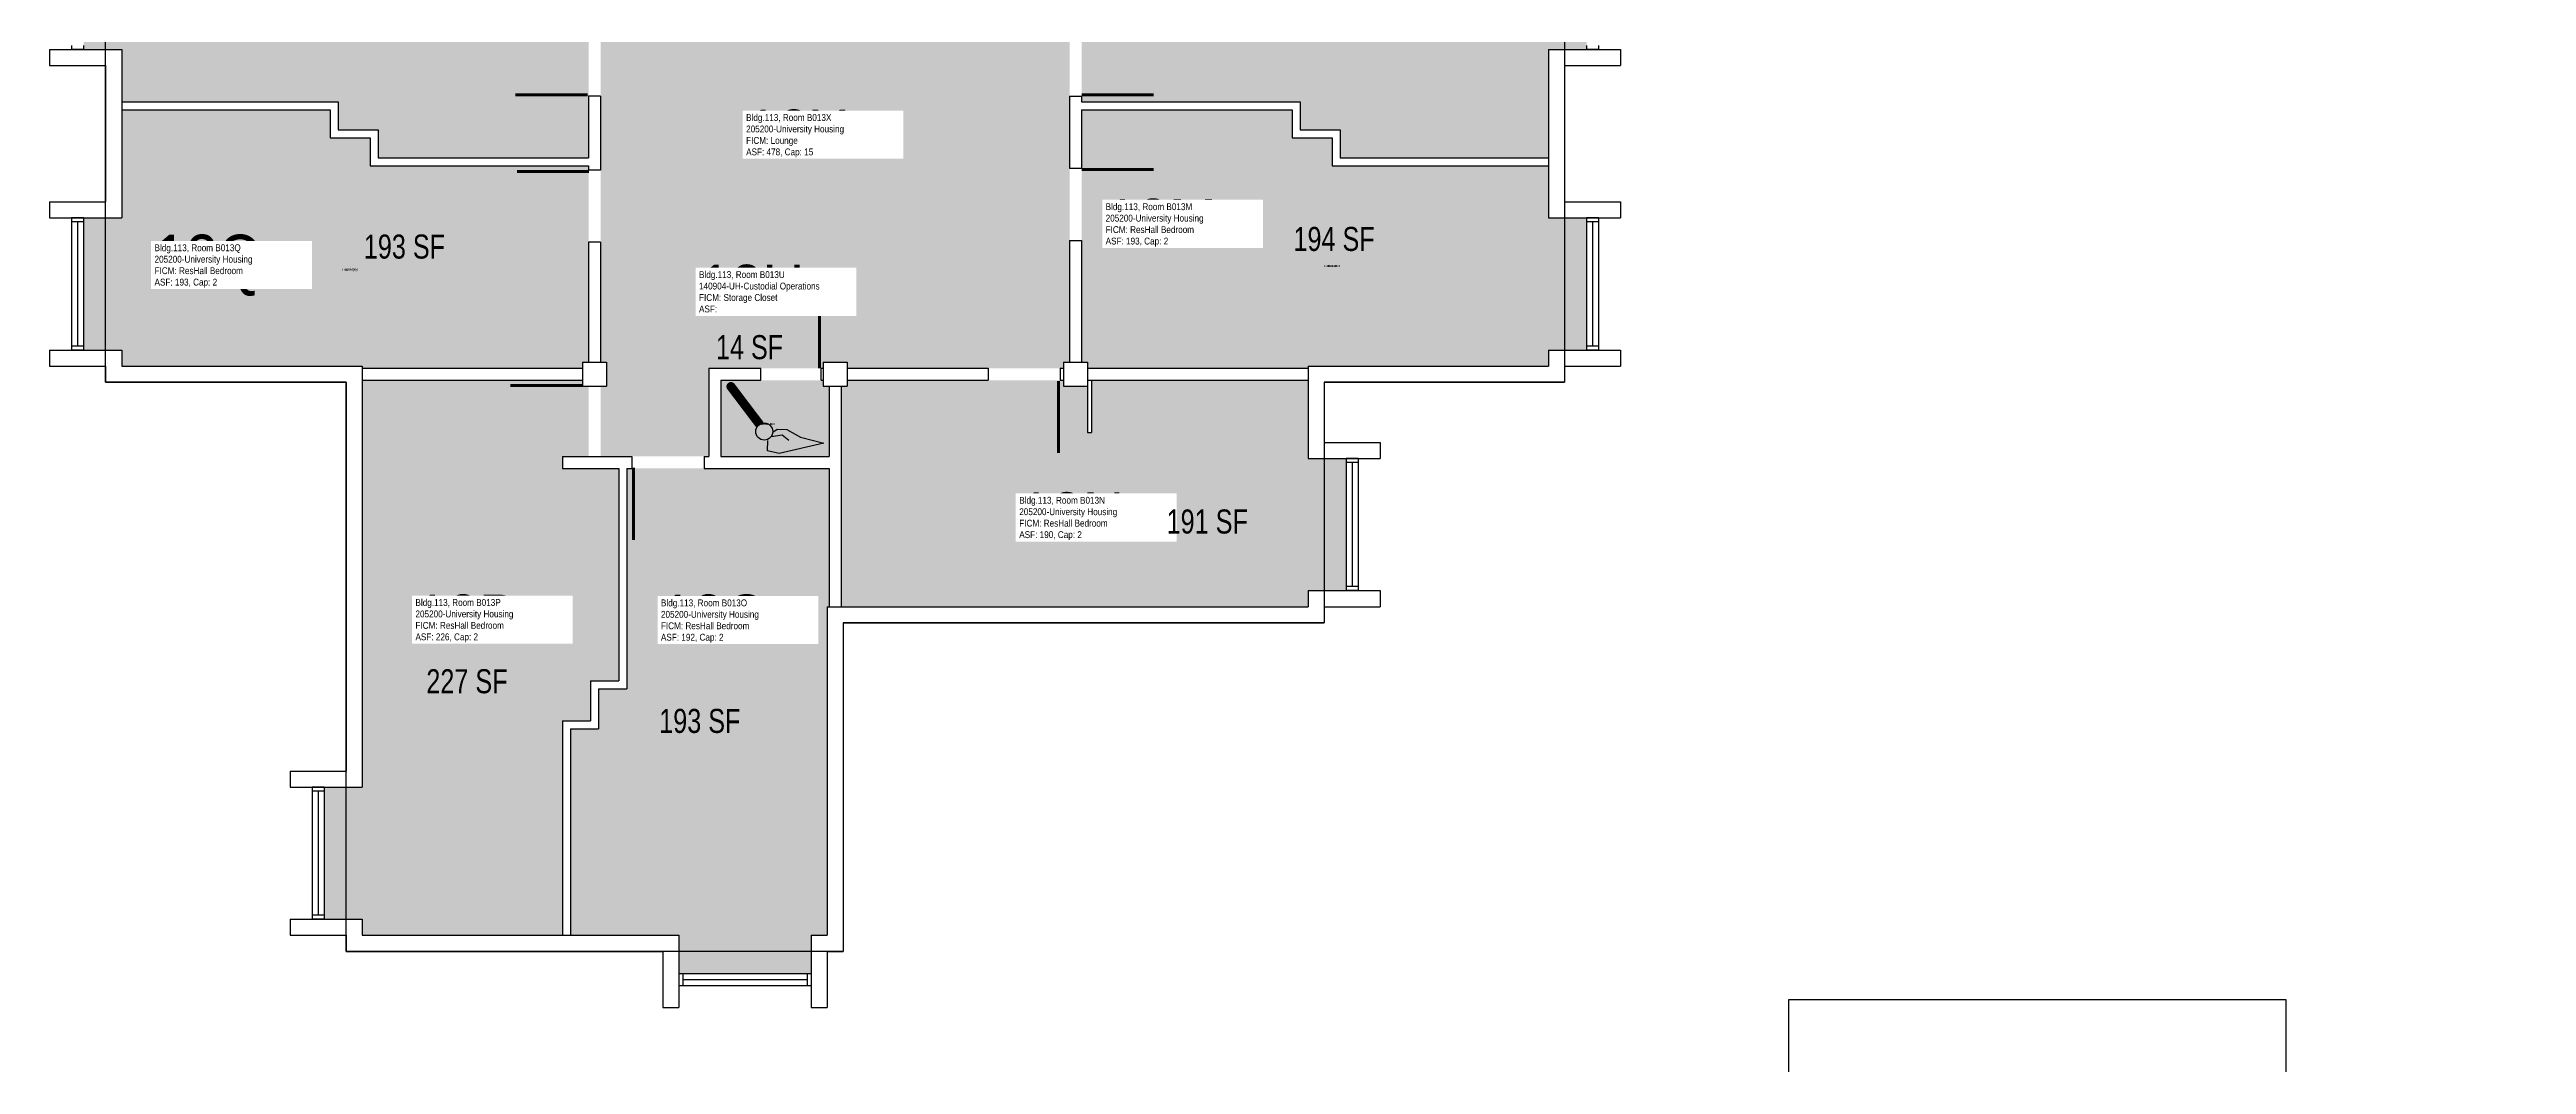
# Model space of a CAD drawing. Header units: inches. Extents: x -168 to 3268, y -1228 to 4836.
# Drawn here: x 1192 to 2428, y 3356 to 3862 of the extents above; entities that cross this region are included whole.
import ezdxf
from ezdxf.enums import TextEntityAlignment as Align

# ---------------------------------------------------------------- set-up
doc = ezdxf.new("R2010")
doc.units = ezdxf.units.IN
doc.header["$LTSCALE"] = 100
doc.header["$MEASUREMENT"] = 0
doc.layers.get('0').update_dxf_attribs({"linetype": 'CONTINUOUS'})
for name, color, linetype in [('A-DOOR', 2, 'CONTINUOUS'), ('A-GLAZ', 1, 'CONTINUOUS'), ('A-IDEN-ICON', 4, 'CONTINUOUS'), ('A-IDEN-RNUM', 7, 'CONTINUOUS'), ('A-IDEN-SNUM', 4, 'CONTINUOUS'), ('A-IDEN-VNUM', 4, 'CONTINUOUS'), ('A-SITE', 3, 'CONTINUOUS'), ('A-WALL', 5, 'CONTINUOUS'), ('AREA-TEXT', 3, 'CONTINUOUS'), ('Rooms-Category-Color', 7, 'CONTINUOUS'), ('Rooms-College-Color', 7, 'CONTINUOUS'), ('Rooms-Department-Color', 7, 'CONTINUOUS'), ('Rooms-Division-Color', 7, 'CONTINUOUS'), ('Rooms-Information', 7, 'CONTINUOUS')]:
    doc.layers.add(name, color=color, linetype=linetype)
doc.styles.add('CP_AREA', font='arial.ttf', dxfattribs={"height": 15})
doc.styles.add('CP_ROOMSNUMBER', font='arial.ttf', dxfattribs={"height": 1})
doc.styles.add('CP_ROOMVNUMBER', font='arial.ttf', dxfattribs={"width": 0.85, "height": 0.075})

# ---------------------------------------------------------------- blocks, each defined once
blk = doc.blocks.new('CPCUST')
for p, q in [((0.0262, -0.0408), (0.0446, -0.0406)), ((0.0297, -0.0341), (0.0376, -0.0302)), ((0.0376, -0.0302), (0.0533, -0.0324)), ((0.0446, -0.0406), (0.0543, -0.0505)), ((0.0533, -0.0324), (0.0745, -0.0479)), ((0.0171, -0.0639), (0.02, -0.0466)), ((0.0358, -0.0705), (0.0171, -0.0639)), ((0.1117, -0.0625), (0.0358, -0.0705)), ((0.0745, -0.0479), (0.1117, -0.0625))]:
    blk.add_line(p, q)
at = {"const_width": 0.015}
blk.add_lwpolyline([(-0.03, 0.05), (0.01, -0.0193)], dxfattribs=at)
at = {"const_width": 0.0075}
blk.add_lwpolyline([(-0.0332, 0.0481, 1), (-0.0268, 0.0519, 1)], format="xyb", close=True, dxfattribs=at)
blk.add_circle((0.0158, -0.0313), 0.0141)

msp = doc.modelspace()

# ---------------------------------------------------------------- hatches: boundary and pattern name
at = {"layer": 'Rooms-Category-Color', "true_color": 0x728ef3}
for points in [[(1657, 4116.5), (1701, 4116.5), (1701, 4079.2), (1701, 4042.7), (1701, 4079.2), (1701, 4042.7), (1701, 4006.7), (1701, 3946), (1698, 3946), (1698, 3934), (1701, 3934), (1701, 3838.7), (1701, 3802.8), (1701, 3766.8), (1701, 3706), (1698, 3706), (1698, 3704), (1698, 3703), (1696.3, 3703), (1660.3, 3703), (1590, 3703), (1590, 3706), (1578, 3706), (1578, 3703), (1577, 3703), (1547, 3703), (1521, 3703), (1521, 3659), (1518.6, 3659), (1482.6, 3659), (1467, 3659), (1467, 3694), (1470, 3694), (1470, 3706), (1467, 3706), (1467, 3765.9), (1467, 3801.9), (1467, 3838.7), (1467, 3801.9), (1467, 3838.7), (1467, 3874.7), (1467, 3936), (1468, 3936), (1468, 3944), (1468, 3984), (1468, 4044), (1467, 4044), (1467, 4103), (1467, 4116.5), (1510.7, 4116.5), (1510.7, 4090), (1510.7, 3937), (1510.7, 3911.4), (1656.7, 3911.4), (1656.7, 3937), (1656.9, 4017.4), (1656.9, 4022), (1657, 4053), (1657, 4058)], [(1336, 3836), (1336, 3822), (1356, 3822), (1356, 3808), (1461, 3808), (1461, 3838.7), (1461, 3808), (1461, 3838.7), (1461, 3874.7), (1461, 3936), (1407, 3936), (1401, 3936), (1322, 3936), (1316, 3936), (1228, 3936), (1228, 3928), (1209, 3928), (1209, 3862), (1228, 3862), (1228, 3836)], [(1940, 3928), (1940, 3937), (1710, 3937), (1710, 3934), (1707, 3934), (1707, 3836), (1816, 3836), (1816, 3822), (1836, 3822), (1836, 3808), (1940, 3808), (1940, 3862), (1959, 3862), (1959, 3928)], [(1228, 3712), (1228, 3704), (1348, 3704), (1348, 3703), (1458, 3703), (1458, 3706), (1461, 3706), (1461, 3765.9), (1461, 3804), (1352, 3804), (1352, 3818), (1332, 3818), (1332, 3832), (1228, 3832), (1228, 3778), (1209, 3778), (1209, 3712)], [(1707, 3832), (1812, 3832), (1812, 3818), (1832, 3818), (1832, 3804), (1940, 3804), (1940, 3778), (1959, 3778), (1959, 3712), (1940, 3712), (1940, 3704), (1820, 3704), (1820, 3703), (1710, 3703), (1710, 3706), (1707, 3706), (1707, 3766.8), (1707, 3802.8), (1707, 3832), (1707, 3802.8)], [(1348, 3696), (1348, 3697), (1348, 3494), (1329, 3494), (1329, 3428), (1348, 3428), (1348, 3420), (1448, 3420), (1448, 3527), (1462, 3527), (1462, 3547), (1476, 3547), (1476, 3653), (1448, 3653), (1448, 3659), (1461, 3659), (1461, 3694), (1458, 3694), (1458, 3697), (1348, 3697)], [(1527, 3697), (1527, 3659), (1581, 3659), (1581, 3694), (1578, 3694), (1578, 3697), (1577, 3697), (1547, 3697)], [(1820, 3658), (1839, 3658), (1839, 3592), (1820, 3592), (1820, 3584), (1587, 3584), (1587, 3694), (1590, 3694), (1590, 3697), (1660.3, 3697), (1696.3, 3697), (1698, 3697), (1698, 3696), (1698, 3694), (1710, 3694), (1710, 3671), (1712, 3671), (1712, 3697), (1820, 3697)], [(1580, 3420), (1580, 3464), (1580, 3584), (1581, 3584), (1581, 3653), (1518.6, 3653), (1482.6, 3653), (1480, 3653), (1480, 3543), (1466, 3543), (1466, 3523), (1452, 3523), (1452, 3420), (1506, 3420), (1506, 3401), (1572, 3401), (1572, 3420)]]:
    msp.add_hatch(color=171, dxfattribs=at).paths.add_polyline_path(points)
at = {"layer": 'Rooms-College-Color', "true_color": 0xadadad}
for points in [[(1657, 4116.5), (1701, 4116.5), (1701, 4079.2), (1701, 4042.7), (1701, 4079.2), (1701, 4042.7), (1701, 4006.7), (1701, 3946), (1698, 3946), (1698, 3934), (1701, 3934), (1701, 3838.7), (1701, 3802.8), (1701, 3766.8), (1701, 3706), (1698, 3706), (1698, 3704), (1698, 3703), (1696.3, 3703), (1660.3, 3703), (1590, 3703), (1590, 3706), (1578, 3706), (1578, 3703), (1577, 3703), (1547, 3703), (1521, 3703), (1521, 3659), (1518.6, 3659), (1482.6, 3659), (1467, 3659), (1467, 3694), (1470, 3694), (1470, 3706), (1467, 3706), (1467, 3765.9), (1467, 3801.9), (1467, 3838.7), (1467, 3801.9), (1467, 3838.7), (1467, 3874.7), (1467, 3936), (1468, 3936), (1468, 3944), (1468, 3984), (1468, 4044), (1467, 4044), (1467, 4103), (1467, 4116.5), (1510.7, 4116.5), (1510.7, 4090), (1510.7, 3937), (1510.7, 3911.4), (1656.7, 3911.4), (1656.7, 3937), (1656.9, 4017.4), (1656.9, 4022), (1657, 4053), (1657, 4058)], [(1336, 3836), (1336, 3822), (1356, 3822), (1356, 3808), (1461, 3808), (1461, 3838.7), (1461, 3808), (1461, 3838.7), (1461, 3874.7), (1461, 3936), (1407, 3936), (1401, 3936), (1322, 3936), (1316, 3936), (1228, 3936), (1228, 3928), (1209, 3928), (1209, 3862), (1228, 3862), (1228, 3836)], [(1940, 3928), (1940, 3937), (1710, 3937), (1710, 3934), (1707, 3934), (1707, 3836), (1816, 3836), (1816, 3822), (1836, 3822), (1836, 3808), (1940, 3808), (1940, 3862), (1959, 3862), (1959, 3928)], [(1228, 3712), (1228, 3704), (1348, 3704), (1348, 3703), (1458, 3703), (1458, 3706), (1461, 3706), (1461, 3765.9), (1461, 3804), (1352, 3804), (1352, 3818), (1332, 3818), (1332, 3832), (1228, 3832), (1228, 3778), (1209, 3778), (1209, 3712)], [(1707, 3832), (1812, 3832), (1812, 3818), (1832, 3818), (1832, 3804), (1940, 3804), (1940, 3778), (1959, 3778), (1959, 3712), (1940, 3712), (1940, 3704), (1820, 3704), (1820, 3703), (1710, 3703), (1710, 3706), (1707, 3706), (1707, 3766.8), (1707, 3802.8), (1707, 3832), (1707, 3802.8)], [(1348, 3696), (1348, 3697), (1348, 3494), (1329, 3494), (1329, 3428), (1348, 3428), (1348, 3420), (1448, 3420), (1448, 3527), (1462, 3527), (1462, 3547), (1476, 3547), (1476, 3653), (1448, 3653), (1448, 3659), (1461, 3659), (1461, 3694), (1458, 3694), (1458, 3697), (1348, 3697)], [(1527, 3697), (1527, 3659), (1581, 3659), (1581, 3694), (1578, 3694), (1578, 3697), (1577, 3697), (1547, 3697)], [(1820, 3658), (1839, 3658), (1839, 3592), (1820, 3592), (1820, 3584), (1587, 3584), (1587, 3694), (1590, 3694), (1590, 3697), (1660.3, 3697), (1696.3, 3697), (1698, 3697), (1698, 3696), (1698, 3694), (1710, 3694), (1710, 3671), (1712, 3671), (1712, 3697), (1820, 3697)], [(1580, 3420), (1580, 3464), (1580, 3584), (1581, 3584), (1581, 3653), (1518.6, 3653), (1482.6, 3653), (1480, 3653), (1480, 3543), (1466, 3543), (1466, 3523), (1452, 3523), (1452, 3420), (1506, 3420), (1506, 3401), (1572, 3401), (1572, 3420)]]:
    msp.add_hatch(color=253, dxfattribs=at).paths.add_polyline_path(points)
at = {"layer": 'Rooms-Department-Color', "true_color": 0x604aed}
for points in [[(1657, 4116.5), (1701, 4116.5), (1701, 4079.2), (1701, 4042.7), (1701, 4079.2), (1701, 4042.7), (1701, 4006.7), (1701, 3946), (1698, 3946), (1698, 3934), (1701, 3934), (1701, 3838.7), (1701, 3802.8), (1701, 3766.8), (1701, 3706), (1698, 3706), (1698, 3704), (1698, 3703), (1696.3, 3703), (1660.3, 3703), (1590, 3703), (1590, 3706), (1578, 3706), (1578, 3703), (1577, 3703), (1547, 3703), (1521, 3703), (1521, 3659), (1518.6, 3659), (1482.6, 3659), (1467, 3659), (1467, 3694), (1470, 3694), (1470, 3706), (1467, 3706), (1467, 3765.9), (1467, 3801.9), (1467, 3838.7), (1467, 3801.9), (1467, 3838.7), (1467, 3874.7), (1467, 3936), (1468, 3936), (1468, 3944), (1468, 3984), (1468, 4044), (1467, 4044), (1467, 4103), (1467, 4116.5), (1510.7, 4116.5), (1510.7, 4090), (1510.7, 3937), (1510.7, 3911.4), (1656.7, 3911.4), (1656.7, 3937), (1656.9, 4017.4), (1656.9, 4022), (1657, 4053), (1657, 4058)], [(1336, 3836), (1336, 3822), (1356, 3822), (1356, 3808), (1461, 3808), (1461, 3838.7), (1461, 3808), (1461, 3838.7), (1461, 3874.7), (1461, 3936), (1407, 3936), (1401, 3936), (1322, 3936), (1316, 3936), (1228, 3936), (1228, 3928), (1209, 3928), (1209, 3862), (1228, 3862), (1228, 3836)], [(1940, 3928), (1940, 3937), (1710, 3937), (1710, 3934), (1707, 3934), (1707, 3836), (1816, 3836), (1816, 3822), (1836, 3822), (1836, 3808), (1940, 3808), (1940, 3862), (1959, 3862), (1959, 3928)], [(1228, 3712), (1228, 3704), (1348, 3704), (1348, 3703), (1458, 3703), (1458, 3706), (1461, 3706), (1461, 3765.9), (1461, 3804), (1352, 3804), (1352, 3818), (1332, 3818), (1332, 3832), (1228, 3832), (1228, 3778), (1209, 3778), (1209, 3712)], [(1707, 3832), (1812, 3832), (1812, 3818), (1832, 3818), (1832, 3804), (1940, 3804), (1940, 3778), (1959, 3778), (1959, 3712), (1940, 3712), (1940, 3704), (1820, 3704), (1820, 3703), (1710, 3703), (1710, 3706), (1707, 3706), (1707, 3766.8), (1707, 3802.8), (1707, 3832), (1707, 3802.8)], [(1348, 3696), (1348, 3697), (1348, 3494), (1329, 3494), (1329, 3428), (1348, 3428), (1348, 3420), (1448, 3420), (1448, 3527), (1462, 3527), (1462, 3547), (1476, 3547), (1476, 3653), (1448, 3653), (1448, 3659), (1461, 3659), (1461, 3694), (1458, 3694), (1458, 3697), (1348, 3697)], [(1527, 3697), (1527, 3659), (1581, 3659), (1581, 3694), (1578, 3694), (1578, 3697), (1577, 3697), (1547, 3697)], [(1820, 3658), (1839, 3658), (1839, 3592), (1820, 3592), (1820, 3584), (1587, 3584), (1587, 3694), (1590, 3694), (1590, 3697), (1660.3, 3697), (1696.3, 3697), (1698, 3697), (1698, 3696), (1698, 3694), (1710, 3694), (1710, 3671), (1712, 3671), (1712, 3697), (1820, 3697)], [(1580, 3420), (1580, 3464), (1580, 3584), (1581, 3584), (1581, 3653), (1518.6, 3653), (1482.6, 3653), (1480, 3653), (1480, 3543), (1466, 3543), (1466, 3523), (1452, 3523), (1452, 3420), (1506, 3420), (1506, 3401), (1572, 3401), (1572, 3420)]]:
    msp.add_hatch(color=173, dxfattribs=at).paths.add_polyline_path(points)
at = {"layer": 'Rooms-Division-Color', "true_color": 0x604aed}
for points in [[(1657, 4116.5), (1701, 4116.5), (1701, 4079.2), (1701, 4042.7), (1701, 4079.2), (1701, 4042.7), (1701, 4006.7), (1701, 3946), (1698, 3946), (1698, 3934), (1701, 3934), (1701, 3838.7), (1701, 3802.8), (1701, 3766.8), (1701, 3706), (1698, 3706), (1698, 3704), (1698, 3703), (1696.3, 3703), (1660.3, 3703), (1590, 3703), (1590, 3706), (1578, 3706), (1578, 3703), (1577, 3703), (1547, 3703), (1521, 3703), (1521, 3659), (1518.6, 3659), (1482.6, 3659), (1467, 3659), (1467, 3694), (1470, 3694), (1470, 3706), (1467, 3706), (1467, 3765.9), (1467, 3801.9), (1467, 3838.7), (1467, 3801.9), (1467, 3838.7), (1467, 3874.7), (1467, 3936), (1468, 3936), (1468, 3944), (1468, 3984), (1468, 4044), (1467, 4044), (1467, 4103), (1467, 4116.5), (1510.7, 4116.5), (1510.7, 4090), (1510.7, 3937), (1510.7, 3911.4), (1656.7, 3911.4), (1656.7, 3937), (1656.9, 4017.4), (1656.9, 4022), (1657, 4053), (1657, 4058)], [(1336, 3836), (1336, 3822), (1356, 3822), (1356, 3808), (1461, 3808), (1461, 3838.7), (1461, 3808), (1461, 3838.7), (1461, 3874.7), (1461, 3936), (1407, 3936), (1401, 3936), (1322, 3936), (1316, 3936), (1228, 3936), (1228, 3928), (1209, 3928), (1209, 3862), (1228, 3862), (1228, 3836)], [(1940, 3928), (1940, 3937), (1710, 3937), (1710, 3934), (1707, 3934), (1707, 3836), (1816, 3836), (1816, 3822), (1836, 3822), (1836, 3808), (1940, 3808), (1940, 3862), (1959, 3862), (1959, 3928)], [(1228, 3712), (1228, 3704), (1348, 3704), (1348, 3703), (1458, 3703), (1458, 3706), (1461, 3706), (1461, 3765.9), (1461, 3804), (1352, 3804), (1352, 3818), (1332, 3818), (1332, 3832), (1228, 3832), (1228, 3778), (1209, 3778), (1209, 3712)], [(1707, 3832), (1812, 3832), (1812, 3818), (1832, 3818), (1832, 3804), (1940, 3804), (1940, 3778), (1959, 3778), (1959, 3712), (1940, 3712), (1940, 3704), (1820, 3704), (1820, 3703), (1710, 3703), (1710, 3706), (1707, 3706), (1707, 3766.8), (1707, 3802.8), (1707, 3832), (1707, 3802.8)], [(1348, 3696), (1348, 3697), (1348, 3494), (1329, 3494), (1329, 3428), (1348, 3428), (1348, 3420), (1448, 3420), (1448, 3527), (1462, 3527), (1462, 3547), (1476, 3547), (1476, 3653), (1448, 3653), (1448, 3659), (1461, 3659), (1461, 3694), (1458, 3694), (1458, 3697), (1348, 3697)], [(1527, 3697), (1527, 3659), (1581, 3659), (1581, 3694), (1578, 3694), (1578, 3697), (1577, 3697), (1547, 3697)], [(1820, 3658), (1839, 3658), (1839, 3592), (1820, 3592), (1820, 3584), (1587, 3584), (1587, 3694), (1590, 3694), (1590, 3697), (1660.3, 3697), (1696.3, 3697), (1698, 3697), (1698, 3696), (1698, 3694), (1710, 3694), (1710, 3671), (1712, 3671), (1712, 3697), (1820, 3697)], [(1580, 3420), (1580, 3464), (1580, 3584), (1581, 3584), (1581, 3653), (1518.6, 3653), (1482.6, 3653), (1480, 3653), (1480, 3543), (1466, 3543), (1466, 3523), (1452, 3523), (1452, 3420), (1506, 3420), (1506, 3401), (1572, 3401), (1572, 3420)]]:
    msp.add_hatch(color=173, dxfattribs=at).paths.add_polyline_path(points)

# ---------------------------------------------------------------- linework, layer by layer
at = {"layer": 'A-DOOR'}
for points in [[(1460.5, 3839.5, 1.5, 1.5, 0), (1424.5, 3839.5, 0, 0, 0), (1424.5, 3840.2, 0, 0, -0.414214), (1462, 3874.7, 0, 0, -0.414214)], [(1707, 3839.4, 1.5, 1.5, 0), (1743, 3839.4, 0, 0, 0), (1743, 3840.2, 0, 0, 0.414214), (1705.5, 3874.7, 0, 0, 0.414214)], [(1461.2, 3801.2, 1.5, 1.5, 0), (1425.2, 3801.2, 0, 0, 0), (1425.2, 3800.4, 0, 0, 0.414214), (1462.7, 3765.9, 0, 0, 0.414214)], [(1707, 3802.1, 1.5, 1.5, 0), (1743, 3802.1, 0, 0, 0), (1743, 3801.3, 0, 0, -0.414214), (1705.5, 3766.8, 0, 0, -0.414214)], [(1576.2, 3703, 1.5, 1.5, 0), (1576.2, 3733, 0, 0, 0), (1577, 3733, 0, 0, 0.414214), (1547, 3703, 0, 0, 0.414214)], [(1695.5, 3696.7, 1.5, 1.5, 0), (1695.5, 3660.7, 0, 0, 0), (1694.8, 3660.7, 0, 0, -0.414214), (1660.3, 3698.2, 0, 0, -0.414214)], [(1458, 3694.3, 1.5, 1.5, 0), (1422, 3694.3, 0, 0, 0), (1422, 3693.6, 0, 0, 0.414214), (1459.5, 3659.1, 0, 0, 0.414214)], [(1483.4, 3653.3, 1.5, 1.5, 0), (1483.4, 3617.3, 0, 0, 0), (1484.1, 3617.3, 0, 0, 0.414214), (1518.6, 3654.8, 0, 0, 0.414214)]]:
    msp.add_lwpolyline(points, format="xyseb", dxfattribs=at)
at = {"layer": 'A-GLAZ'}
for p, q in [((1203, 3776), (1203, 3714)), ((1206, 3776), (1206, 3714)), ((1209, 3776), (1209, 3714)), ((1959, 3776), (1959, 3714)), ((1962, 3776), (1962, 3714)), ((1965, 3776), (1965, 3714)), ((1839, 3656), (1839, 3594)), ((1842, 3656), (1842, 3594)), ((1845, 3656), (1845, 3594)), ((1323, 3492), (1323, 3430)), ((1326, 3492), (1326, 3430)), ((1329, 3492), (1329, 3430)), ((1508, 3401), (1570, 3401)), ((1508, 3398), (1570, 3398)), ((1508, 3395), (1570, 3395))]:
    msp.add_line(p, q, dxfattribs=at)
at = {"layer": 'A-SITE'}
for points in [[(1948, 3696), (1828, 3696), (1828, 3576), (1588, 3576), (1588, 3412), (1340, 3412), (1340, 3696), (1220, 3696), (1220, 3944), (1260, 3944), (1260, 4036), (1220, 4036), (1220, 4524), (1340, 4524), (1340, 4644), (1580, 4644), (1580, 4808), (1828, 4808), (1828, 4524), (1948, 4524), (1948, 4276), (1908, 4276), (1908, 4184), (1948, 4184)], [(2428, 2276), (2308, 2276), (2308, 2156), (2068, 2156), (2068, 1992), (1820, 1992), (1820, 2276), (1700, 2276), (1700, 2524), (1740, 2524), (1740, 2616), (1700, 2616), (1700, 3104), (1820, 3104), (1820, 3224), (2060, 3224), (2060, 3388), (2308, 3388), (2308, 3104), (2428, 3104), (2428, 2856), (2388, 2856), (2388, 2764), (2428, 2764)]]:
    msp.add_lwpolyline(points, close=True, dxfattribs=at)
at = {"layer": 'A-WALL'}
for p, q in [((1192, 3862), (1192, 3854)), ((1192, 3862), (1228, 3862)), ((1203, 3864), (1203, 3862)), ((1209, 3862), (1203, 3862)), ((1209, 3864), (1209, 3862)), ((1228, 3862), (1228, 3778)), ((1940, 3862), (1976, 3862)), ((1940, 3862), (1940, 3778)), ((1959, 3864), (1959, 3862)), ((1965, 3862), (1959, 3862)), ((1965, 3864), (1965, 3862)), ((1976, 3862), (1976, 3854)), ((1192, 3854), (1220, 3854)), ((1220, 3854), (1220, 3786)), ((1948, 3854), (1948, 3786)), ((1948, 3854), (1976, 3854)), ((1228, 3836), (1336, 3836)), ((1228, 3832), (1332, 3832)), ((1332, 3832), (1332, 3818)), ((1336, 3836), (1336, 3822)), ((1467, 3838.7), (1461, 3838.7)), ((1461, 3838.7), (1461, 3808)), ((1467, 3838.7), (1467, 3801.9)), ((1701, 3838.7), (1701, 3802.8)), ((1701, 3838.7), (1707, 3838.7)), ((1707, 3838.7), (1707, 3836)), ((1707, 3836), (1816, 3836)), ((1707, 3832), (1812, 3832)), ((1707, 3832), (1707, 3802.8)), ((1812, 3832), (1812, 3818)), ((1816, 3836), (1816, 3822)), ((1336, 3822), (1356, 3822)), ((1356, 3822), (1356, 3808)), ((1816, 3822), (1836, 3822)), ((1836, 3822), (1836, 3808)), ((1332, 3818), (1352, 3818)), ((1352, 3818), (1352, 3804)), ((1356, 3808), (1461, 3808)), ((1812, 3818), (1832, 3818)), ((1832, 3818), (1832, 3804)), ((1836, 3808), (1940, 3808)), ((1352, 3804), (1461, 3804)), ((1461, 3804), (1461, 3801.9)), ((1467, 3801.9), (1461, 3801.9)), ((1701, 3802.8), (1707, 3802.8)), ((1832, 3804), (1940, 3804)), ((1192, 3786), (1192, 3778)), ((1192, 3786), (1220, 3786)), ((1948, 3786), (1976, 3786)), ((1976, 3786), (1976, 3778)), ((1192, 3778), (1228, 3778)), ((1209, 3778), (1203, 3778)), ((1203, 3778), (1203, 3776)), ((1209, 3776), (1203, 3776)), ((1209, 3778), (1209, 3776)), ((1940, 3778), (1976, 3778)), ((1959, 3778), (1959, 3776)), ((1965, 3778), (1959, 3778)), ((1965, 3776), (1959, 3776)), ((1965, 3778), (1965, 3776)), ((1467, 3765.9), (1461, 3765.9)), ((1461, 3765.9), (1461, 3706)), ((1467, 3765.9), (1467, 3706)), ((1701, 3766.8), (1707, 3766.8)), ((1701, 3766.8), (1701, 3706)), ((1707, 3766.8), (1707, 3706)), ((1192, 3712), (1192, 3704)), ((1192, 3712), (1228, 3712)), ((1209, 3714), (1203, 3714)), ((1203, 3714), (1203, 3712)), ((1209, 3712), (1203, 3712)), ((1209, 3714), (1209, 3712)), ((1228, 3712), (1228, 3704)), ((1940, 3712), (1940, 3704)), ((1940, 3712), (1976, 3712)), ((1959, 3714), (1959, 3712)), ((1965, 3714), (1959, 3714)), ((1965, 3712), (1959, 3712)), ((1965, 3714), (1965, 3712)), ((1976, 3712), (1976, 3704)), ((1192, 3704), (1220, 3704)), ((1220, 3704), (1220, 3696)), ((1220, 3696), (1340, 3696)), ((1228, 3704), (1348, 3704)), ((1340, 3704), (1348, 3704)), ((1340, 3696), (1340, 3502)), ((1348, 3704), (1348, 3494)), ((1348, 3703), (1458, 3703)), ((1348, 3697), (1458, 3697)), ((1458, 3706), (1470, 3706)), ((1458, 3706), (1458, 3694)), ((1470, 3706), (1470, 3694)), ((1521, 3703), (1547, 3703)), ((1521, 3703), (1521, 3659)), ((1527, 3697), (1547, 3697)), ((1527, 3697), (1527, 3659)), ((1547, 3697), (1547, 3703)), ((1577, 3697), (1577, 3703)), ((1577, 3703), (1578, 3703)), ((1577, 3697), (1578, 3697)), ((1578, 3706), (1578, 3694)), ((1578, 3706), (1590, 3706)), ((1590, 3706), (1590, 3694)), ((1590, 3703), (1660.3, 3703)), ((1590, 3697), (1660.3, 3697)), ((1660.3, 3703), (1660.3, 3697)), ((1696.3, 3703), (1696.3, 3697)), ((1696.3, 3703), (1698, 3703)), ((1696.3, 3697), (1698, 3697)), ((1698, 3706), (1698, 3694)), ((1698, 3706), (1710, 3706)), ((1710, 3706), (1710, 3694)), ((1710, 3703), (1820, 3703)), ((1710, 3697), (1820, 3697)), ((1710, 3697), (1710, 3671)), ((1712, 3697), (1712, 3671)), ((1820, 3704), (1940, 3704)), ((1820, 3704), (1820, 3658)), ((1828, 3696), (1948, 3696)), ((1828, 3696), (1828, 3666)), ((1948, 3704), (1976, 3704)), ((1948, 3704), (1948, 3696)), ((1458, 3694), (1470, 3694)), ((1578, 3694), (1590, 3694)), ((1581, 3694), (1581, 3659)), ((1587, 3694), (1587, 3584)), ((1698, 3694), (1710, 3694)), ((1710, 3671), (1712, 3671)), ((1448, 3659), (1482.6, 3659)), ((1448, 3659), (1448, 3653)), ((1482.6, 3659), (1482.6, 3653)), ((1518.6, 3659), (1518.6, 3653)), ((1518.6, 3659), (1521, 3659)), ((1527, 3659), (1581, 3659)), ((1828, 3666), (1856, 3666)), ((1856, 3666), (1856, 3658)), ((1448, 3653), (1476, 3653)), ((1476, 3653), (1476, 3547)), ((1480, 3653), (1480, 3543)), ((1480, 3653), (1482.6, 3653)), ((1518.6, 3653), (1581, 3653)), ((1581, 3653), (1581, 3584)), ((1820, 3658), (1856, 3658)), ((1845, 3658), (1839, 3658)), ((1839, 3658), (1839, 3656)), ((1845, 3656), (1839, 3656)), ((1845, 3658), (1845, 3656)), ((1820, 3592), (1856, 3592)), ((1820, 3592), (1820, 3584)), ((1845, 3594), (1839, 3594)), ((1839, 3594), (1839, 3592)), ((1845, 3592), (1839, 3592)), ((1845, 3594), (1845, 3592)), ((1856, 3592), (1856, 3584)), ((1580, 3584), (1820, 3584)), ((1580, 3584), (1580, 3420)), ((1588, 3576), (1828, 3576)), ((1588, 3576), (1588, 3412)), ((1828, 3584), (1856, 3584)), ((1828, 3584), (1828, 3576)), ((1462, 3547), (1462, 3527)), ((1462, 3547), (1476, 3547)), ((1466, 3543), (1480, 3543)), ((1466, 3543), (1466, 3523)), ((1448, 3527), (1448, 3420)), ((1448, 3527), (1462, 3527)), ((1452, 3523), (1452, 3420)), ((1452, 3523), (1466, 3523)), ((1312, 3502), (1340, 3502)), ((1312, 3502), (1312, 3494)), ((1312, 3494), (1348, 3494)), ((1329, 3494), (1323, 3494)), ((1323, 3494), (1323, 3492)), ((1329, 3492), (1323, 3492)), ((1329, 3494), (1329, 3492)), ((1312, 3428), (1312, 3420)), ((1312, 3428), (1348, 3428)), ((1329, 3430), (1323, 3430)), ((1323, 3430), (1323, 3428)), ((1329, 3428), (1323, 3428)), ((1329, 3430), (1329, 3428)), ((1348, 3428), (1348, 3420)), ((1312, 3420), (1340, 3420)), ((1340, 3420), (1340, 3412)), ((1340, 3412), (1498, 3412)), ((1348, 3420), (1506, 3420)), ((1498, 3412), (1498, 3384)), ((1506, 3420), (1506, 3384)), ((1572, 3420), (1580, 3420)), ((1572, 3420), (1572, 3384)), ((1580, 3412), (1580, 3384)), ((1580, 3412), (1588, 3412)), ((1506, 3401), (1506, 3395)), ((1506, 3401), (1508, 3401)), ((1508, 3401), (1508, 3395)), ((1570, 3401), (1570, 3395)), ((1570, 3401), (1572, 3401)), ((1572, 3401), (1572, 3395)), ((1506, 3395), (1508, 3395)), ((1570, 3395), (1572, 3395)), ((1498, 3384), (1506, 3384)), ((1572, 3384), (1580, 3384))]:
    msp.add_line(p, q, dxfattribs=at)

# ---------------------------------------------------------------- block references
at = {"layer": 'A-IDEN-ICON', "xscale": 299.9999999951928, "yscale": 299.9999999951928, "zscale": 299.9999999951928, "rotation": 7.12501634903417}
msp.add_blockref('CPCUST', (1542.8, 3680.1), dxfattribs=at)

# ---------------------------------------------------------------- texts
at = {"layer": 'A-IDEN-RNUM', "style": 'CP_ROOMSNUMBER', "width": 0.85}
for s, p in [('0013-X0', (1565, 3820)), ('0013-Q0', (1342, 3752)), ('0013-M0', (1832, 3754)), ('0013-U0', (1549.9, 3675.2)), ('0013-N0', (1702, 3629)), ('0013-P0', (1400, 3578)), ('0013-O0', (1524, 3578))]:
    msp.add_text(s, height=1, dxfattribs=at).set_placement(p, align=Align.MIDDLE)
at = {"layer": 'A-IDEN-SNUM', "style": 'CP_ROOMSNUMBER', "width": 0.85}
for s, p in [('1130B013X0', (1565, 3820)), ('1130B013Q0', (1342, 3752)), ('1130B013M0', (1832, 3754)), ('1130B013U0', (1549.9, 3675.2)), ('1130B013N0', (1702, 3629)), ('1130B013P0', (1400, 3578)), ('1130B013O0', (1524, 3578))]:
    msp.add_text(s, height=1, dxfattribs=at).set_placement(p, align=Align.MIDDLE)
at = {"layer": 'A-IDEN-VNUM', "style": 'CP_ROOMVNUMBER', "width": 0.85}
for s, p in [('13X', (1565, 3820)), ('13M', (1746.7, 3775.5)), ('13Q', (1271.3, 3754.5)), ('13U', (1542.3, 3742.6)), ('13N', (1702, 3629)), ('13P', (1400, 3578)), ('13O', (1524, 3578))]:
    msp.add_text(s, height=24, dxfattribs=at).set_placement(p, align=Align.MIDDLE)
at = {"layer": 'AREA-TEXT', "style": 'CP_AREA', "width": 0.75}
for s, p in [('193 SF', (1369.1, 3763.7)), ('194 SF', (1833, 3767.5)), ('14 SF', (1541.3, 3713.5)), ('191 SF', (1769.7, 3626.5)), ('227 SF', (1400.3, 3546.8)), ('193 SF', (1516.5, 3527))]:
    msp.add_text(s, height=12, dxfattribs=at).set_placement(p, align=Align.MIDDLE_CENTER)

# ---------------------------------------------------------------- next in the draw order: texts
at = {"layer": 'Rooms-Information', "char_height": 3.429, "width": 76.8, "attachment_point": 7, "style": 'CP_ROOMVNUMBER', "bg_fill": 3, "box_fill_scale": 1.5, "bg_fill_color": 256, "bg_fill_true_color": 13158600, "bg_fill_transparency": 0}
for s, insert in [('Bldg.113, Room B013X^M^J205200-University Housing^M^JFICM: Lounge^M^JASF: 478, Cap: 15', (1539.6, 3808.2)), ('Bldg.113, Room B013M^M^J205200-University Housing^M^JFICM: ResHall Bedroom^M^JASF: 193, Cap: 2', (1719, 3763.7)), ('Bldg.113, Room B013Q^M^J205200-University Housing^M^JFICM: ResHall Bedroom^M^JASF: 193, Cap: 2', (1244.4, 3743.2)), ('Bldg.113, Room B013U^M^J140904-UH-Custodial Operations^M^JFICM: Storage Closet^M^JASF: ', (1516.1, 3730.8)), ('Bldg.113, Room B013N^M^J205200-University Housing^M^JFICM: ResHall Bedroom^M^JASF: 190, Cap: 2', (1675.9, 3617.2)), ('Bldg.113, Room B013P^M^J205200-University Housing^M^JFICM: ResHall Bedroom^M^JASF: 226, Cap: 2', (1374.6, 3566.2)), ('Bldg.113, Room B013O^M^J205200-University Housing^M^JFICM: ResHall Bedroom^M^JASF: 192, Cap: 2', (1497.1, 3566))]:
    msp.add_mtext(s, dxfattribs=dict(at, insert=insert))

doc.saveas('drawing.dxf')
